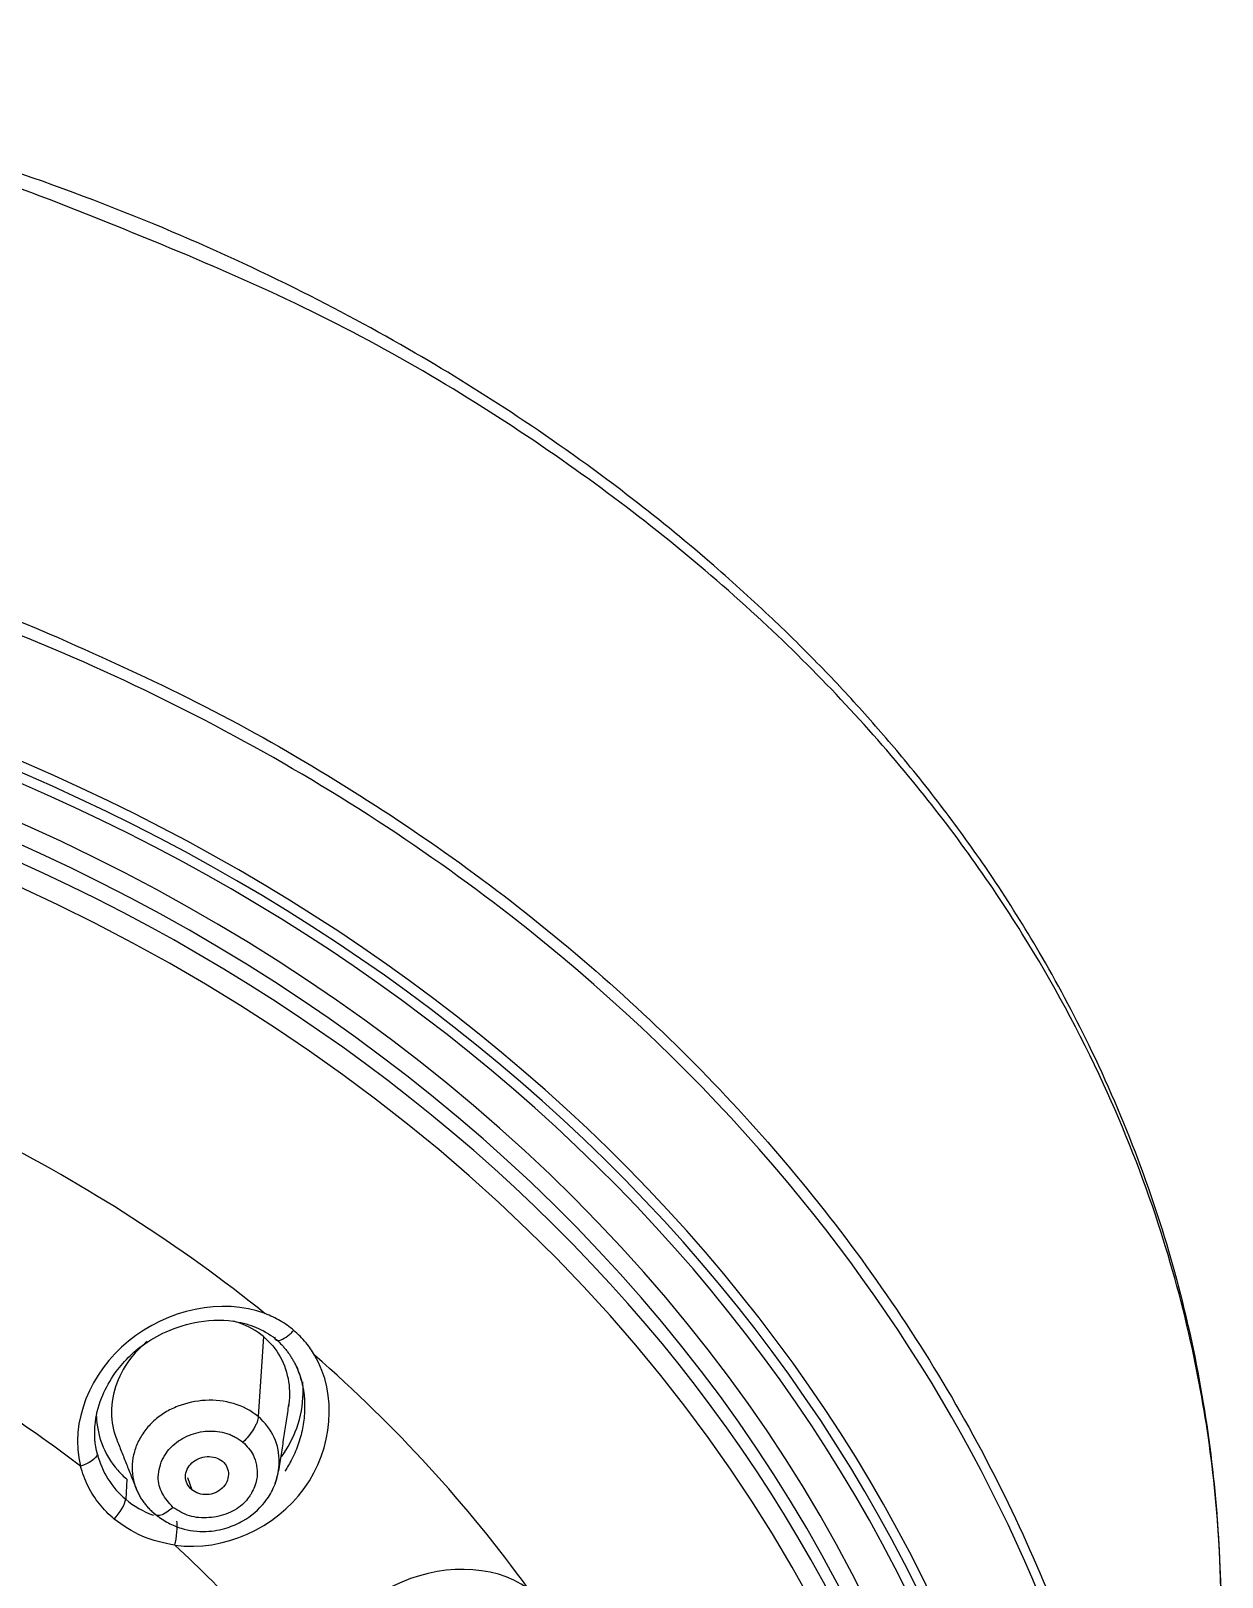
# Model space of a CAD drawing. Extents: x 0 to 1128, y 0 to 827.
# Drawn here: x 454.93 to 479.12, y 557.69 to 589.09 of the extents above; entities that cross this region are included whole.
import ezdxf

# ---------------------------------------------------------------- set-up
doc = ezdxf.new("R2010")
doc.units = 0
doc.header["$LTSCALE"] = 10
doc.header["$MEASUREMENT"] = 0
doc.layers.add('1', color=7, linetype='CONTINUOUS')

msp = doc.modelspace()

# ---------------------------------------------------------------- linework, layer by layer
at = {"layer": '1', "color": 7, "linetype": 'Continuous', "lineweight": -3}
for p, q in [((459.646, 562.472), (459.547, 560.946)), ((459.652, 562.573), (459.646, 562.472)), ((456.88, 559.674), (456.854, 559.268)), ((458.109, 559.707), (458.198, 559.462))]:
    msp.add_line(p, q, dxfattribs=at)
for centre, major_axis, start_param, end_param in [((437.081, 545.153), (38.932, 0), 5.765608, 7.853982), ((437.081, 545.084), (38.762, 0), 4.712389, 7.853982), ((437.081, 545.06), (38.555, 0), 4.712389, 7.853982), ((437.081, 545.06), (-37.7, 0), 2.104965, 4.712389), ((437.081, 544.908), (37.4, 0), 0.336028, 1.570796), ((437.081, 544.651), (37.281, 0), 0, 3.141593), ((437.081, 544.455), (-36.953, 0), 3.141593, 4.712389), ((437.081, 543.236), (32.688, 0), 0.807105, 1.025539), ((437.081, 542.522), (28.054, 0), 0.833699, 0.998787), ((437.081, 543.236), (32.688, 0), 0.545306, 0.763739), ((437.081, 542.522), (28.054, 0), 0.5719, 0.736991)]:
    msp.add_ellipse(centre, major_axis=major_axis, ratio=0.838671, start_param=start_param, end_param=end_param, dxfattribs=at)
for points, knots in [([(479.075, 555.666), (479.121, 556.733), (479.094, 558.6), (478.774, 561.288), (478.256, 563.684), (477.494, 566.071), (476.567, 568.253), (475.554, 570.172), (474.585, 571.732), (473.647, 573.064), (472.736, 574.224), (471.817, 575.288), (470.9, 576.265), (469.872, 577.275), (468.6, 578.424), (466.917, 579.793), (464.924, 581.216), (462.67, 582.617), (460.219, 583.936), (457.351, 585.239), (454.034, 586.472), (450.266, 587.568), (446.049, 588.439), (441.6, 588.988), (438.565, 589.09), (437.081, 589.078)], [0, 0, 0, 0, 0.057989, 0.102735, 0.150988, 0.195799, 0.243121, 0.283117, 0.315685, 0.343512, 0.371334, 0.394633, 0.418061, 0.441605, 0.46944, 0.506212, 0.551838, 0.591748, 0.636407, 0.685962, 0.740773, 0.800676, 0.865146, 0.934513, 1, 1, 1, 1]), ([(454.93, 585.811), (453.896, 586.151), (451.87, 586.817), (448.766, 587.57), (445.723, 588.135), (442.753, 588.512), (439.881, 588.734), (438, 588.761), (437.081, 588.774)], [0, 0, 0, 0, 0.184013, 0.36086, 0.53082, 0.694117, 0.850658, 1, 1, 1, 1]), ([(478.85, 553.148), (478.954, 553.894), (479.104, 555.431), (479.126, 557.751), (478.938, 560.068), (478.528, 562.449), (477.835, 565.002), (476.721, 567.839), (475.068, 570.897), (472.756, 574.1), (469.669, 577.356), (465.698, 580.524), (460.801, 583.505), (456.936, 585.023), (454.93, 585.811)], [0, 0, 0, 0, 0.053992, 0.111354, 0.168641, 0.223642, 0.288019, 0.361808, 0.444929, 0.537413, 0.639218, 0.750226, 0.870307, 1, 1, 1, 1]), ([(443.123, 512.535), (448.124, 513.167), (452.981, 514.592), (461.741, 518.832), (465.642, 521.647), (471.949, 528.279), (474.354, 532.094), (477.336, 540.2), (477.912, 544.488), (477.157, 552.948), (475.825, 557.116), (471.437, 564.759), (468.382, 568.232), (460.967, 574.002), (456.61, 576.298), (447.195, 579.397), (442.139, 580.199), (437.081, 580.199)], [0, 0, 0, 0, 0.125, 0.125, 0.25, 0.25, 0.375, 0.375, 0.5, 0.5, 0.625, 0.625, 0.75, 0.75, 0.875, 0.875, 1, 1, 1, 1]), ([(455.303, 576.847), (456.25, 576.426), (458.143, 575.585), (460.822, 574.091), (463.36, 572.437), (465.732, 570.617), (467.926, 568.648), (469.928, 566.539), (471.726, 564.304), (473.307, 561.957), (474.662, 559.512), (475.784, 556.986), (476.664, 554.392), (477.297, 551.748), (477.68, 549.07), (477.81, 546.374), (477.717, 544.365), (477.602, 543.26), (477.577, 543.05)], [0, 0, 0, 0, 0.065645, 0.131286, 0.196924, 0.262559, 0.328196, 0.393835, 0.459473, 0.525111, 0.590749, 0.656388, 0.722029, 0.787671, 0.853315, 0.91896, 0.984607, 1, 1, 1, 1]), ([(459.688, 563.038), (458.811, 563.372), (457.693, 563.123), (456.132, 561.84), (455.71, 560.834), (455.938, 559.943)], [0, 0, 0, 0, 0.5, 0.5, 1, 1, 1, 1]), ([(456.232, 560.77), (456.25, 560.958), (456.331, 561.296), (456.568, 561.751), (456.854, 562.111), (457.215, 562.427), (457.708, 562.711), (458.379, 562.917), (459.035, 562.919), (459.572, 562.749), (459.819, 562.592), (459.938, 562.493)], [0, 0, 0, 0, 0.125695, 0.232409, 0.31906, 0.401654, 0.512212, 0.650026, 0.812918, 0.903201, 1, 1, 1, 1]), ([(459.652, 562.573), (459.513, 562.69), (459.348, 562.781), (459.127, 562.86), (459.08, 562.874), (459.033, 562.886)], [0, 0, 0, 0, 0.792946, 0.792946, 1, 1, 1, 1]), ([(460.265, 562.701), (460.177, 562.769), (460.001, 562.906), (459.793, 562.994), (459.688, 563.038)], [0, 0, 0, 0, 0.499316, 1, 1, 1, 1]), ([(457.293, 562.473), (457.177, 562.379), (457.07, 562.273), (456.848, 561.997), (456.744, 561.814), (456.603, 561.434), (456.564, 561.23), (456.566, 560.843), (456.604, 560.654), (456.676, 560.473), (456.679, 560.464), (456.682, 560.456)], [0, 0, 0, 0, 0.188972, 0.188972, 0.455742, 0.455742, 0.727479, 0.727479, 0.987483, 0.987483, 1, 1, 1, 1]), ([(459.652, 562.573), (459.79, 562.458), (459.905, 562.315), (460.078, 562.003), (460.136, 561.829), (460.189, 561.485), (460.188, 561.312), (460.162, 561.142)], [0, 0, 0, 0, 0.341238, 0.341238, 0.682229, 0.682229, 1, 1, 1, 1]), ([(459.877, 562.566), (459.879, 562.538), (459.894, 562.502), (459.95, 562.489), (460.027, 562.504), (460.124, 562.564), (460.211, 562.642), (460.249, 562.682), (460.265, 562.701)], [0, 0, 0, 0, 0.252109, 0.378599, 0.505088, 0.758067, 0.884557, 1, 1, 1, 1]), ([(460.691, 562.197), (460.636, 562.283), (460.517, 562.47), (460.354, 562.62), (460.265, 562.701)], [0, 0, 0, 0, 0.459061, 1, 1, 1, 1]), ([(457.855, 558.334), (458.855, 558.203), (459.897, 558.683), (461.065, 560.292), (461.159, 561.403), (460.691, 562.197)], [0, 0, 0, 0, 0.5, 0.5, 1, 1, 1, 1]), ([(460.297, 562.021), (460.338, 561.937), (460.413, 561.746), (460.481, 561.432), (460.497, 561.09), (460.461, 560.746), (460.375, 560.407), (460.248, 560.101), (460.139, 559.917), (460.085, 559.839)], [0, 0, 0, 0, 0.128883, 0.278836, 0.428788, 0.578741, 0.728694, 0.878646, 1, 1, 1, 1]), ([(460.017, 560.133), (460.149, 560.31), (460.254, 560.508), (460.409, 560.94), (460.454, 561.182), (460.46, 561.497), (460.457, 561.575), (460.449, 561.652)], [0, 0, 0, 0, 0.401926, 0.401926, 0.852428, 0.852428, 1, 1, 1, 1]), ([(459.547, 560.946), (459.401, 561.069), (459.059, 561.244), (458.475, 561.308), (457.993, 561.205), (457.649, 561.037), (457.421, 560.867), (457.234, 560.66), (457.094, 560.426), (457.006, 560.175), (456.975, 559.913), (457.002, 559.67), (457.05, 559.522), (457.077, 559.458)], [0, 0, 0, 0, 0.144904, 0.289808, 0.434712, 0.507164, 0.579616, 0.652068, 0.72452, 0.796971, 0.869423, 0.941875, 1, 1, 1, 1]), ([(456.261, 560.951), (456.267, 560.763), (456.304, 560.576), (456.441, 560.205), (456.552, 560.018), (456.75, 559.792), (456.813, 559.73), (456.88, 559.674)], [0, 0, 0, 0, 0.385388, 0.385388, 0.824254, 0.824254, 1, 1, 1, 1]), ([(459.547, 560.946), (459.545, 560.915), (459.533, 560.859), (459.494, 560.768), (459.441, 560.671), (459.353, 560.547), (459.274, 560.464), (459.236, 560.429)], [0, 0, 0, 0, 0.248207, 0.37359, 0.498973, 0.74974, 1, 1, 1, 1]), ([(459.893, 559.596), (459.944, 559.734), (460.035, 560.22), (459.84, 560.701), (459.547, 560.946)], [0, 0, 0, 0, 0.296115, 1, 1, 1, 1]), ([(457.813, 559.104), (457.773, 559.15), (457.695, 559.24), (457.592, 559.385), (457.527, 559.548), (457.503, 559.796), (457.581, 560.091), (457.811, 560.388), (458.131, 560.587), (458.522, 560.673), (458.821, 560.641), (458.998, 560.574), (459.109, 560.516), (459.185, 560.464), (459.236, 560.429)], [0, 0, 0, 0, 0.063643, 0.126094, 0.187936, 0.250867, 0.393803, 0.500687, 0.625167, 0.749838, 0.874914, 0.906043, 0.937167, 1, 1, 1, 1]), ([(459.236, 560.429), (459.315, 560.347), (459.447, 560.209), (459.506, 559.999), (459.524, 559.867), (459.526, 559.769), (459.52, 559.682), (459.498, 559.595), (459.466, 559.504), (459.422, 559.416), (459.38, 559.344), (459.333, 559.275), (459.212, 559.133), (458.942, 558.961), (458.547, 558.876), (458.136, 558.903), (457.92, 559.037), (457.813, 559.104)], [0, 0, 0, 0, 0.117822, 0.197526, 0.233095, 0.261972, 0.304107, 0.327018, 0.357576, 0.406557, 0.428802, 0.443927, 0.492279, 0.617472, 0.745259, 0.873294, 1, 1, 1, 1]), ([(457.476, 558.954), (457.552, 558.889), (457.71, 558.782), (458.047, 558.643), (458.463, 558.59), (458.896, 558.667), (459.314, 558.851), (459.644, 559.128), (459.871, 559.498), (459.938, 559.721), (459.958, 559.845)], [0, 0, 0, 0, 0.09842, 0.189054, 0.349794, 0.484825, 0.593368, 0.778215, 0.883683, 1, 1, 1, 1]), ([(457.813, 559.104), (457.773, 559.067), (457.687, 558.998), (457.581, 558.945), (457.512, 558.934), (457.457, 558.943), (457.433, 558.969), (457.425, 558.992)], [0, 0, 0, 0, 0.25026, 0.501027, 0.62641, 0.751793, 1, 1, 1, 1]), ([(457.855, 558.334), (457.626, 558.382), (457.167, 558.477), (456.801, 558.737), (456.619, 558.867)], [0, 0, 0, 0, 0.499671, 1, 1, 1, 1]), ([(465.029, 557.456), (464.303, 557.968), (463.198, 557.963), (461.388, 557.052), (460.71, 556.169), (460.671, 555.256)], [0, 0, 0, 0, 0.5, 0.5, 1, 1, 1, 1])]:
    msp.add_open_spline(points, degree=3, knots=knots, dxfattribs=at)
for points, degree in [([(437.081, 580.459), (443.379, 580.457), (449.672, 579.209), (455.303, 576.847)], 3), ([(459.914, 562.513), (460.418, 562.054), (460.483, 561.326)], 2), ([(459.967, 559.847), (460.17, 561.196)], 1), ([(456.28, 560.182), (456.228, 560.383), (456.214, 560.592), (456.235, 560.8)], 3), ([(456.683, 560.454), (457.08, 559.452)], 1), ([(456.28, 560.182), (456.267, 560.102), (456.101, 559.986), (455.938, 559.943)], 3), ([(456.619, 558.867), (456.508, 558.96), (456.311, 559.163), (456.077, 559.53), (455.976, 559.8), (455.938, 559.943)], 3), ([(456.28, 560.182), (456.372, 559.83), (456.57, 559.508), (456.854, 559.268)], 3), ([(458.198, 559.462), (458.117, 559.53), (458.023, 559.726), (458.163, 560.033), (458.505, 560.175), (458.739, 560.108), (458.819, 560.041)], 3), ([(458.819, 560.041), (458.9, 559.973), (458.987, 559.771), (458.844, 559.462), (458.505, 559.322), (458.278, 559.395), (458.198, 559.462)], 3), ([(457.068, 559.479), (457.206, 559.136), (457.515, 558.921)], 2), ([(456.619, 558.867), (456.735, 558.98), (456.848, 559.172), (456.854, 559.268)], 3), ([(456.854, 559.268), (457.019, 559.13), (457.21, 559.022), (457.416, 558.944)], 3), ([(457.855, 558.334), (457.891, 558.485), (457.911, 558.723), (457.896, 558.825)], 3)]:
    msp.add_open_spline(points, degree=degree, dxfattribs=at)

doc.saveas('drawing.dxf')
